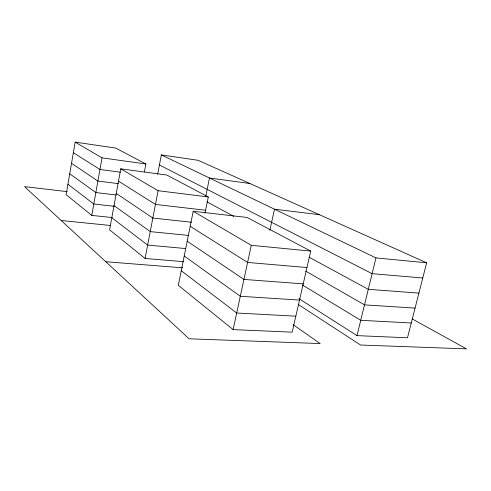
<?xml version="1.0" encoding="UTF-8"?>
<svg xmlns="http://www.w3.org/2000/svg" width="491" height="491" viewBox="0 0 491 491"><rect width="100%" height="100%" fill="white"/><g stroke="black" fill="none" stroke-linecap="round" stroke-linejoin="round"><path stroke-width="0.74" d="M144.422 171.77L145.888 163.988L115.772 148.079L75.172 142.126L66.138 194.681L91.768 215.396L112.046 217.538M91.768 215.396L102.036 157.863L75.172 142.126M204.999 213.192L208.301 196.971L166.793 175.035L120.749 168.83L109.591 229.8L145.072 258.469L183.603 261.678M157.648 174.299L161.355 154.917L198.143 160.299L426.642 262.808L407.481 337.783L356.994 335.629L298.982 298.657M145.072 258.469L158.096 190.711L120.749 168.83M193.202 211.277L178.325 285.339L233.121 329.614L292.17 332.162L310.729 251.091L247.083 217.458L193.202 211.277L251.275 245.304L310.729 251.091M205.729 196.455L209.473 178.006L249.907 183.524M233.121 329.614L251.275 245.304M269.872 230.279L274.487 209.203L319.353 214.677M356.994 335.629L375.959 257.898L161.355 154.917M295.827 316.179L236.693 313.006L181.259 270.719M411.262 322.992L360.738 320.304L302.425 284.995M415.067 308.103L364.5 304.862L305.623 271.081M299.51 300.087L240.302 296.276L184.217 256.007M303.223 283.872L243.929 279.416L187.188 241.198M418.903 293.109L368.293 289.316L309.115 257.229M105.755 261.721L182.707 267.834M306.961 267.54L247.587 262.427L190.183 226.29M422.757 278.01L372.117 273.665L159.428 164.988M185.475 248.538L147.644 245.083L111.801 217.734M375.959 257.898L426.642 262.808M61.197 220.514L110.721 225.51M188.875 235.459L150.234 231.611L114.022 205.606M191.533 222.233L152.842 218.059L116.25 193.417M114.108 206.288L93.799 204.004L67.924 184.266M67.187 191.643L24.55 186.623L189.103 338.796L320.157 343.559L293.201 324.729M205.6 210.252L155.457 204.428L118.497 181.154M116.177 194.976L95.843 192.558L69.728 173.808M118.257 183.616L97.893 181.05L71.533 163.294M158.096 190.711L208.301 196.971M120.344 172.194L99.961 169.487L73.349 152.738M102.036 157.863L145.888 163.988M206.889 201.795L233.79 216.384M412.237 318.954L466.45 348.874L360.59 345.026L298.283 304.518"/></g></svg>
